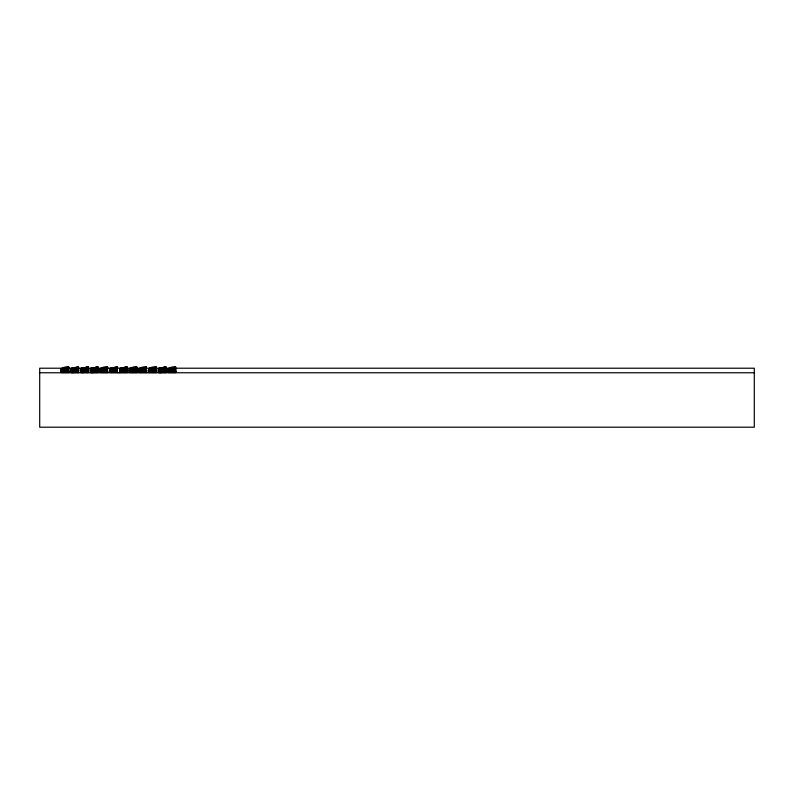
<?xml version="1.0" encoding="UTF-8"?>
<svg xmlns="http://www.w3.org/2000/svg" width="794" height="794" viewBox="0 0 794 794"><rect width="100%" height="100%" fill="white"/><g stroke="black" fill="none" stroke-linecap="round" stroke-linejoin="round"><path stroke-width="1.19" d="M61.386 368.466C80.065 366.481 56.791 364.714 61.426 372.575L68.87 372.575M68.661 367.354L61.426 369.041L68.473 367.354M61.426 369.409C82.308 365.061 52.99 370.054 63.907 369.448L61.426 369.409L68.473 367.741M62.637 369.538L68.612 367.95L61.426 369.815M61.386 370.014L68.473 368.515M61.386 370.004L68.661 368.525M62.637 370.312L68.612 368.724L61.426 370.59M68.661 368.912L61.386 370.778L68.473 369.428M78.576 372.575L71.142 372.575L71.093 368.466L78.328 366.798L78.368 372.525M61.386 370.798L68.612 369.131M71.093 368.466L78.179 366.987M71.093 368.853L78.328 367.165L71.142 369.021M62.637 371.096L68.612 369.508L61.426 371.374M71.093 369.23L78.328 367.572M61.426 371.761L68.612 369.895L61.386 371.572L68.87 371.8L61.426 371.741M71.093 370.014L78.368 368.535M71.093 370.004L78.179 368.525M68.661 370.858L61.386 372.336L68.473 370.848M71.142 370.58L78.368 369.041M88.333 372.575L80.889 372.525L80.849 368.466L88.074 366.798L88.124 372.525M80.849 368.466L88.124 366.977L87.936 372.525M80.889 369.041L88.074 367.165L82.1 368.763M80.849 368.853L88.074 367.185M78.368 369.686C59.868 376.376 82.189 363.781 78.179 372.525M71.142 371.761L78.328 369.895L71.093 371.572L78.576 371.781L71.142 371.741M88.124 367.741L80.889 369.428L87.936 367.761M82.1 369.538L88.074 367.95L80.889 369.815M71.142 372.148C93.672 367.314 55.848 373.547 78.576 372.188M80.849 370.014L88.074 368.337L80.849 370.004M78.328 370.669C59.818 372.793 82.705 374.917 78.328 366.798M87.936 369.041L80.889 370.59M82.1 370.312L87.936 368.912M90.556 372.336C109.324 365.538 85.97 378.956 90.556 368.466L97.791 366.798L90.605 368.644L90.605 372.575L98.039 372.575M80.889 370.977C101.761 366.6 72.462 371.642 83.37 370.987M82.1 371.096L88.074 369.508L80.889 371.374M91.806 368.763L97.791 367.165L90.605 369.041M80.849 371.562L88.074 369.905M97.831 367.741L90.605 369.428L97.642 367.761M91.806 369.538L97.791 367.95L90.605 369.815M82.1 371.87L88.074 370.282L80.889 372.148M88.074 370.669C69.564 372.793 92.451 374.917 88.074 366.798M90.556 370.014L97.642 368.654M90.556 370.004L97.831 368.525M91.806 370.312L97.791 368.724L90.605 370.59M100.272 368.466C118.951 366.481 95.667 364.714 100.312 372.575L107.756 372.575M90.605 370.977C111.497 366.63 82.139 371.572 93.077 371.026M101.513 368.763L107.498 367.165L100.312 369.041M91.806 371.096L97.791 369.508L90.605 371.374M107.537 367.741L100.312 369.428L107.349 367.741M90.605 371.761L97.791 369.895L90.556 371.572L98.039 371.741L90.605 371.741M100.312 369.815L107.498 367.95L101.513 369.538M100.272 369.627L107.498 367.959M91.806 371.87L97.791 370.282L90.605 372.148M100.272 370.014L107.349 368.525M100.272 370.004L107.537 368.525M101.513 370.312L107.498 368.724L100.312 370.59M127.169 372.575L110.019 372.525L109.979 368.466L117.204 366.798L117.244 372.525M100.312 370.967L107.349 369.299M117.244 367.354L110.019 369.041L117.055 367.354M101.513 371.096L107.498 369.508L100.312 371.374M110.019 369.409C130.911 365.081 101.553 370.014 112.5 369.468L110.019 369.409L117.055 367.761M100.312 371.761L107.498 369.895L100.272 371.572L107.756 371.761L100.312 371.741M101.513 371.87L107.498 370.282L100.312 372.148M109.979 370.014L117.055 368.654M109.979 370.004L117.055 368.525M107.537 370.858L100.272 372.336L107.349 370.858M109.979 370.778L117.204 369.131M119.686 372.336L119.686 368.466L126.911 366.798L119.725 368.644L119.725 372.575L126.961 370.858L119.725 372.525M120.936 368.763L126.911 367.165L119.725 369.041M117.244 369.686L110.019 371.374L117.055 369.696M110.019 371.761L117.204 369.895L109.979 371.572L117.462 371.781L110.019 371.741M126.961 367.741L119.725 369.428L126.772 367.741M120.936 369.538L126.911 367.95L119.725 369.815M110.019 372.148C132.538 367.324 94.734 373.527 117.462 372.188M119.686 370.014L126.772 368.515M119.686 370.004L126.961 368.525M117.244 370.858L109.979 372.336L117.055 370.858M120.936 370.312L126.911 368.724L119.725 370.59M129.392 368.466C148.081 366.481 124.797 364.714 129.442 372.575L136.876 372.575M119.725 370.977C140.588 366.58 111.309 371.681 122.207 370.967M129.442 369.041L136.628 367.165L130.643 368.763M120.936 371.096L126.911 369.508L119.725 371.374M129.392 368.853L136.628 367.185M119.725 371.761L126.911 369.895L119.686 371.572L127.169 371.8L119.725 371.741M136.667 367.741L129.442 369.428L136.479 367.741M130.643 369.538L136.628 367.95L129.442 369.815M120.936 371.87L126.911 370.282L119.725 372.148M129.392 370.014L136.628 368.337L129.392 370.004M130.643 370.312L136.628 368.724L129.442 370.59M139.109 368.466C157.788 366.481 134.504 364.714 139.148 372.575L146.592 372.575M129.442 370.977C150.334 366.63 120.976 371.572 131.923 371.026M130.643 371.096L136.628 369.508L129.442 371.374M140.349 368.763L146.334 367.165L139.148 369.041M129.392 371.562L136.628 369.905M146.374 367.741L139.148 369.428L146.185 367.741M140.349 369.538L146.334 367.95L139.148 369.815M130.643 371.87L136.628 370.282L129.442 372.148M136.667 370.858L129.392 372.336L136.479 370.848M146.185 368.654L139.109 370.014L146.185 368.535M140.349 370.312L146.334 368.724L139.148 370.59M148.815 368.466C167.494 366.481 144.22 364.714 148.855 372.575L156.299 372.575M140.349 371.096L146.334 369.508L139.148 371.374M156.09 367.354L148.855 369.041L155.902 367.374M139.148 371.761L146.334 369.895L139.109 371.572L146.592 371.781L139.148 371.741M156.09 367.741L148.855 369.428L155.902 367.741M148.815 369.617L156.041 367.959M140.349 371.87L146.334 370.282L139.148 372.148M148.815 370.014L155.902 368.535M146.374 370.858L139.109 372.336L146.185 370.848M148.815 370.004L156.09 368.525M150.066 370.312L156.041 368.724L148.855 370.59M158.572 372.336C177.33 365.538 153.976 378.956 158.572 368.466L165.797 366.798L158.611 368.644L158.611 372.575L166.055 372.575M148.855 370.967L155.902 369.319M159.812 368.763L165.797 367.165L158.611 369.041M150.066 371.096L156.041 369.508L148.855 371.374M148.855 371.761L156.041 369.895L148.815 371.572L156.299 371.741L148.855 371.741M165.837 367.741L158.611 369.428L165.648 367.761M159.812 369.538L165.797 367.95L158.611 369.815M150.066 371.87L156.041 370.282L148.855 372.148M158.572 370.014L165.648 368.654M158.572 370.004L165.837 368.525M156.09 370.858L148.815 372.336L155.902 370.848M159.812 370.312L165.797 368.724L158.611 370.59M168.278 368.466C186.957 366.481 163.683 364.714 168.318 372.575L175.762 372.575M158.611 370.977C179.504 366.63 150.145 371.572 161.093 371.026M159.812 371.096L165.797 369.508L158.611 371.374M158.611 371.761L165.797 369.895L158.572 371.572L166.055 371.741L158.611 371.741M175.543 367.741L168.318 369.428L175.355 367.741M165.797 370.282C143.555 375.592 179.791 366.987 159.812 371.87M169.529 369.538L175.504 367.95L168.318 369.815M168.278 370.014L175.355 368.654M168.278 370.004L175.543 368.525M168.318 370.59L175.355 369.041M168.278 370.411L175.504 368.744M169.529 370.312L175.355 368.912M168.318 370.977C189.19 366.59 159.892 371.642 170.799 370.977M169.529 371.096L175.504 369.508L168.318 371.374M175.504 369.895C152.994 373.527 191.533 371.215 168.318 371.741L175.355 369.796M168.318 371.761L175.355 370.093M169.529 371.87L175.504 370.282L168.318 372.148M175.543 370.858L168.278 372.336L175.355 370.848M68.661 366.987L68.473 372.525M97.831 366.977L97.642 372.525M107.537 366.977L107.349 372.525M117.055 366.977L109.979 368.466M126.961 366.987L126.772 372.525M136.667 366.987L136.479 372.525M146.374 366.977L146.185 372.525M165.837 366.987L165.648 372.525M175.543 366.987L175.355 372.525M175.355 367.374L168.318 369.041M64.513 368.218L39.7 368.218L39.7 427.202L754.3 427.202L754.3 368.218L174.928 368.218M68.234 368.218L73.197 368.218M78.159 368.218L83.122 368.218M87.936 368.128L93.047 368.218M96.769 368.218L102.972 368.218M106.694 368.218L112.897 368.218M116.619 368.218L121.581 368.218M126.544 368.218L131.506 368.218M136.469 368.218L141.431 368.218M145.153 368.218L151.356 368.218M156.319 368.218L161.281 368.218M165.003 368.218L169.966 368.218M87.936 368.525L80.889 370.193L83.37 370.183M136.479 368.525L129.442 370.193L131.923 370.222M61.426 368.654L63.907 368.694M71.142 368.644L73.624 368.624M80.889 368.624L83.37 368.694M93.077 368.634L90.556 368.466M100.312 368.644L102.793 368.664M110.019 368.664L112.5 368.624M122.207 368.694L119.686 368.466M129.442 368.644L131.923 368.634M139.148 368.694L141.63 368.624M148.855 368.644L151.336 368.634M161.093 368.664L158.572 368.466M168.318 368.654L170.799 368.624M117.055 368.912L109.979 370.411L117.055 369.041M156.09 369.706L155.902 372.525M61.426 370.222L63.907 370.203M71.142 370.242L73.624 370.203M90.605 370.193L93.077 370.203M100.312 370.183L102.793 370.203M110.019 370.193L112.5 370.222M119.725 370.242L122.207 370.222M148.855 370.183L151.336 370.212M158.611 370.212L161.093 370.222M168.318 370.203L170.799 370.183M68.473 370.461L61.426 372.148M71.142 371.026L73.624 370.967M76.105 370.967L78.576 370.967M85.851 370.967L88.333 371.026M95.558 370.977L98.039 371.026M110.019 370.967L112.5 370.997M114.981 371.026L117.462 371.026M124.688 370.997L127.169 371.026M134.404 370.987L136.876 371.026M144.111 371.026L146.592 371.026M148.855 371.026L151.336 370.967M153.818 370.977L156.299 371.026M163.574 371.026L166.055 371.026M173.281 370.997L175.762 371.026M62.666 371.413L68.87 371.354M71.142 371.384L78.576 371.354M83.37 371.354L88.333 371.354M93.077 371.384L98.039 371.413M101.553 371.374L107.756 371.413M110.019 371.413L117.462 371.354M122.207 371.384L127.169 371.413M131.923 371.413L136.876 371.354M140.389 371.413L146.592 371.413M150.096 371.354L156.299 371.354M161.093 371.374L166.055 371.354M170.799 371.354L175.762 371.413M80.889 371.741L88.333 371.8L80.889 371.761M129.442 371.741L136.876 371.741L129.442 371.8M62.666 372.148L68.87 372.188M83.37 372.128L88.333 372.188M93.077 372.128L98.039 372.188M101.553 372.148L107.756 372.188M122.207 372.168L127.169 372.188M131.923 372.128L136.876 372.188M140.389 372.128L146.592 372.188M150.096 372.128L156.299 372.188M161.093 372.148L166.055 372.188M170.799 372.188L175.762 372.188M39.7 372.763L754.3 372.763M175.504 366.798L175.543 372.525M165.797 366.798L165.837 372.525M156.041 366.798L156.09 372.525M146.334 366.798L146.374 372.525M136.628 366.798L136.667 372.525M126.911 366.798L126.961 372.525M117.204 366.798L117.055 372.525M107.498 366.798L107.537 372.525M97.791 366.798L97.831 372.525M68.612 366.798L68.661 372.525M78.328 367.95L71.142 369.815L78.328 367.95M68.661 370.461L62.637 371.85L68.661 370.48M78.328 369.111L71.142 370.977L78.328 369.111M117.204 367.95L110.019 369.815L117.204 367.95M146.334 369.111L139.148 370.977L146.334 369.111M175.543 367.354L169.529 368.744L175.543 367.364M73.624 369.409L71.142 369.428L73.624 369.468M83.37 369.409L80.889 369.409L83.37 369.468M93.077 369.409L90.605 369.409L93.077 369.468M102.793 369.409L100.312 369.428L102.793 369.448M122.207 369.428L119.725 369.409L122.207 369.468M131.923 369.428L129.442 369.409L131.923 369.468M141.63 369.428L139.148 369.409L141.63 369.448M151.336 369.428L148.855 369.409L151.336 369.448M161.093 369.428L158.611 369.428L161.093 369.448M170.799 369.409L168.318 369.409L170.799 369.448M78.576 370.57L76.105 370.59L78.576 370.629M88.333 370.58L85.851 370.59L88.333 370.629M98.039 370.58L95.558 370.57L98.039 370.629M117.462 370.57L114.981 370.59L117.462 370.629M127.169 370.59L124.688 370.58L127.169 370.629M136.876 370.58L134.404 370.57L136.876 370.629M146.592 370.57L144.111 370.59L146.592 370.629M156.299 370.58L153.818 370.59L156.299 370.629M166.055 370.59L163.574 370.58L166.055 370.629M175.762 370.59L173.281 370.58L175.762 370.629"/></g></svg>
